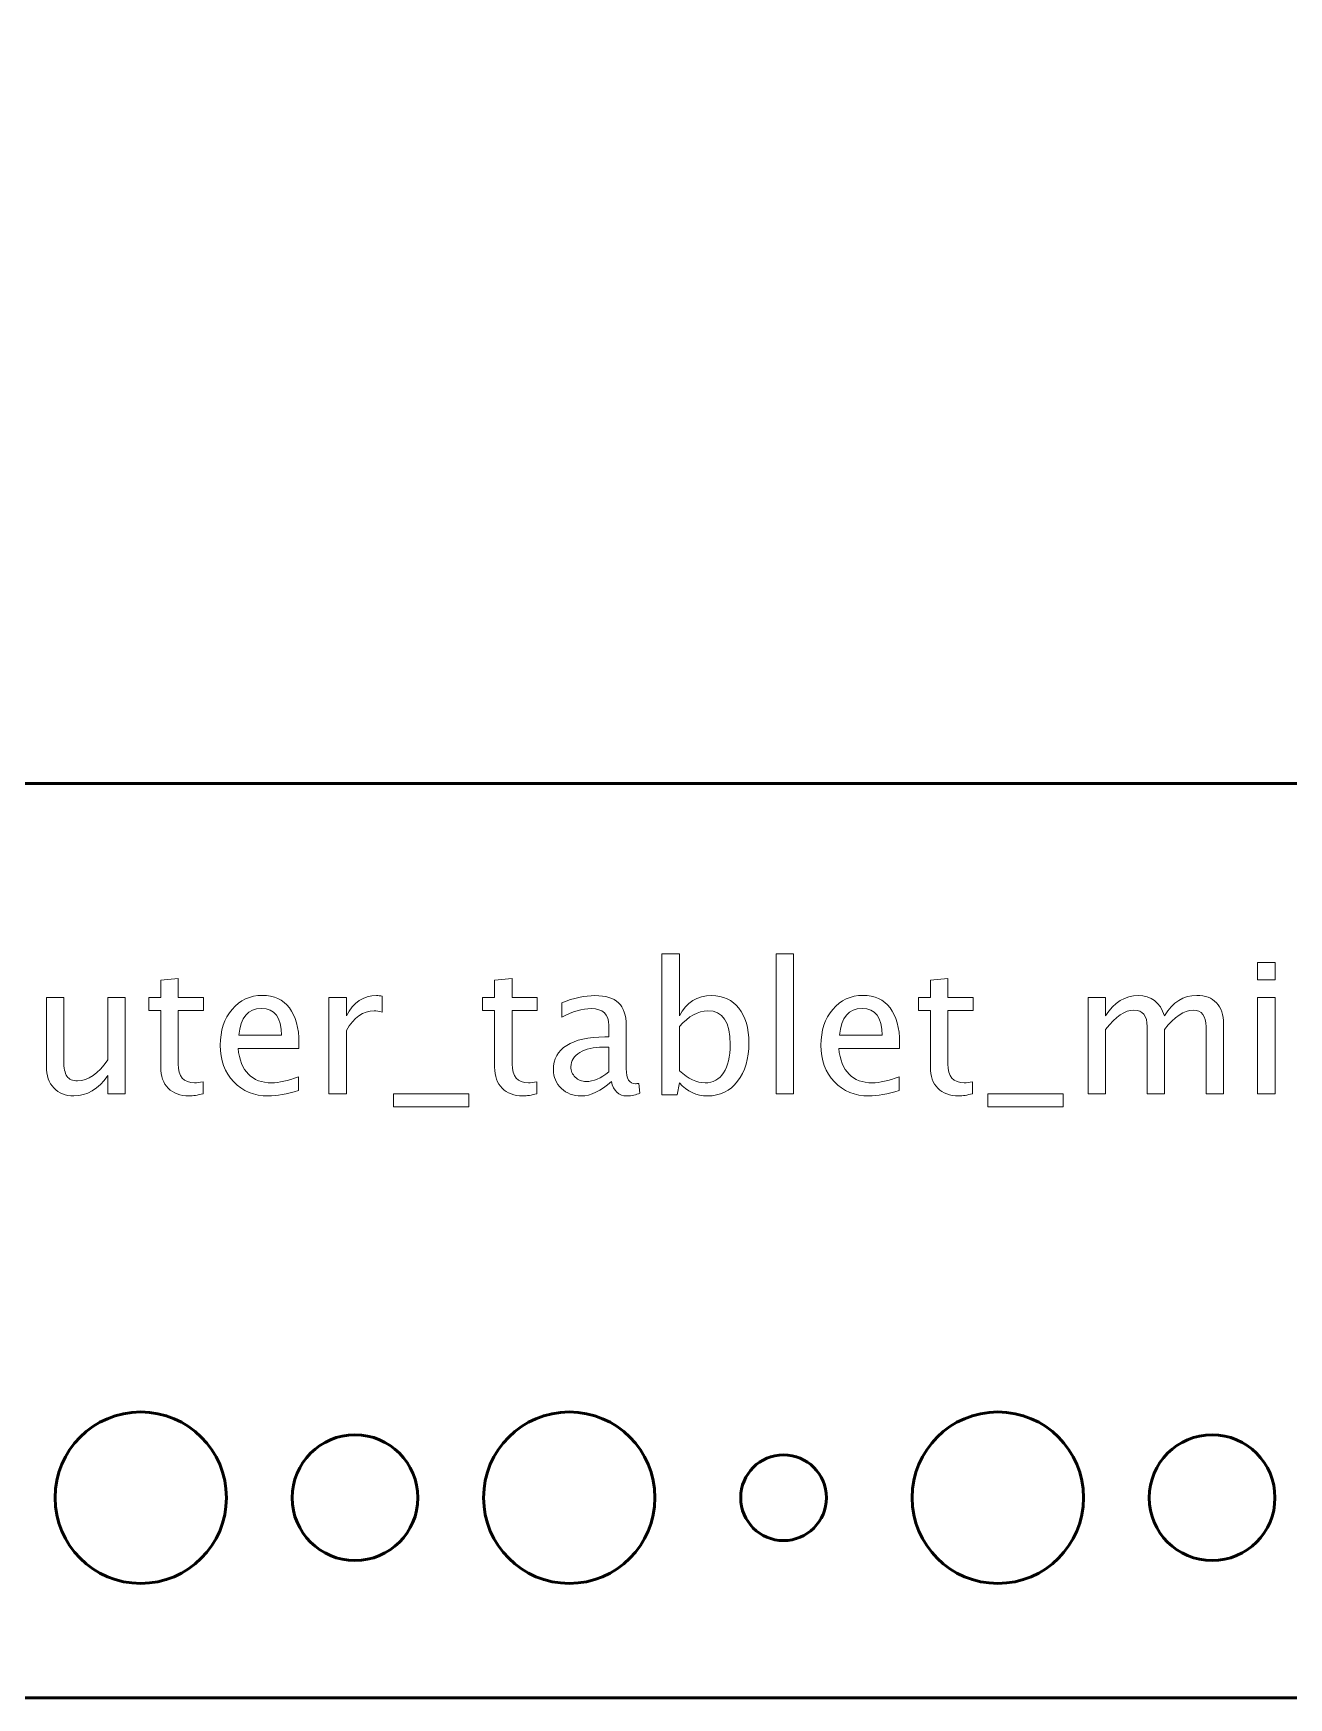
# Model space of a CAD drawing. Header units: centimetres. Extents: x -16.4 to 16.4, y -25.4 to 23.9.
# Drawn here: x -2.63 to 1.77, y -25.45 to -19.62 of the extents above; entities that cross this region are included whole.
import ezdxf

# ---------------------------------------------------------------- set-up
doc = ezdxf.new("R2010")
doc.units = ezdxf.units.CM
doc.header["$MEASUREMENT"] = 0
doc.layers.add('Layer 1', color=7, linetype='Continuous')

msp = doc.modelspace()

# ---------------------------------------------------------------- linework, layer by layer
at = {"layer": 'Layer 1', "lineweight": 53}
msp.add_lwpolyline([(-13, -22.25), (13, -22.25), (13, -4.75), (-13, -4.75), (-13, -22.25)], close=True, dxfattribs=at)
for centre, major_axis in [((-2.24999, -24.75001), (0, 0.30001)), ((-0.74999, -24.75001), (0, 0.30001)), ((0.75001, -24.75001), (0, 0.30001)), ((-1.5, -24.75), (0, 0.22)), ((1.5, -24.75), (0, 0.22)), ((0, -24.75), (0, 0.15))]:
    msp.add_ellipse(centre, major_axis=major_axis, ratio=1, dxfattribs=at)
msp.add_open_spline([(-16.45, -24.95), (-16.45, -24.95), (-16.45, -13), (-16.45, -13), (-16.45, -13), (-16.45, -13), (-15.05, -13), (-15.05, -13), (-15.05, -13), (-14.77386, -13), (-14.55, -12.77614), (-14.55, -12.5), (-14.55, -12.5), (-14.55, -12.5), (-14.55, -7.3), (-14.55, -7.3), (-14.55, -7.3), (-14.55, -7.02386), (-14.77386, -6.8), (-15.05, -6.8), (-15.05, -6.8), (-15.05, -6.8), (-16.45, -6.8), (-16.45, -6.8), (-16.45, -6.8), (-16.45, -6.8), (-16.45, -2.05), (-16.45, -2.05), (-16.45, -2.05), (-16.45, -1.77386), (-16.22614, -1.55), (-15.95, -1.55), (-15.95, -1.55), (-15.95, -1.55), (15.95, -1.55), (15.95, -1.55), (15.95, -1.55), (16.22614, -1.55), (16.45, -1.77386), (16.45, -2.05), (16.45, -2.05), (16.45, -2.05), (16.45, -3.8), (16.45, -3.8), (16.45, -3.8), (16.45, -3.8), (15.05, -3.8), (15.05, -3.8), (15.05, -3.8), (14.77386, -3.8), (14.55, -4.02386), (14.55, -4.3), (14.55, -4.3), (14.55, -4.3), (14.55, -10.7), (14.55, -10.7), (14.55, -10.7), (14.55, -10.97614), (14.77386, -11.2), (15.05, -11.2), (15.05, -11.2), (15.05, -11.2), (16.45, -11.2), (16.45, -11.2), (16.45, -11.2), (16.45, -11.2), (16.45, -24.95), (16.45, -24.95), (16.45, -24.95), (16.45, -25.22614), (16.22614, -25.45), (15.95, -25.45), (15.95, -25.45), (15.95, -25.45), (-15.95, -25.45), (-15.95, -25.45), (-15.95, -25.45), (-16.22614, -25.45), (-16.45, -25.22614), (-16.45, -24.95)], degree=3, knots=[0, 0, 0, 0, 0.047619, 0.047619, 0.047619, 0.047619, 0.0952381, 0.0952381, 0.0952381, 0.0952381, 0.1428571, 0.1428571, 0.1428571, 0.1428571, 0.1904762, 0.1904762, 0.1904762, 0.1904762, 0.2380952, 0.2380952, 0.2380952, 0.2380952, 0.2857143, 0.2857143, 0.2857143, 0.2857143, 0.3333333, 0.3333333, 0.3333333, 0.3333333, 0.3809524, 0.3809524, 0.3809524, 0.3809524, 0.4285714, 0.4285714, 0.4285714, 0.4285714, 0.4761905, 0.4761905, 0.4761905, 0.4761905, 0.5238095, 0.5238095, 0.5238095, 0.5238095, 0.5714286, 0.5714286, 0.5714286, 0.5714286, 0.6190476, 0.6190476, 0.6190476, 0.6190476, 0.6666667, 0.6666667, 0.6666667, 0.6666667, 0.7142857, 0.7142857, 0.7142857, 0.7142857, 0.7619048, 0.7619048, 0.7619048, 0.7619048, 0.8095238, 0.8095238, 0.8095238, 0.8095238, 0.8571429, 0.8571429, 0.8571429, 0.8571429, 0.9047619, 0.9047619, 0.9047619, 0.9047619, 1, 1, 1, 1], dxfattribs=at)
at = {"layer": 'Layer 1', "color": 5, "lineweight": 9}
for points, knots in [([(-0.42556, -23.34003), (-0.42556, -23.34003), (-0.42556, -22.84663), (-0.42556, -22.84663), (-0.42556, -22.84663), (-0.42556, -22.84663), (-0.3646, -22.84663), (-0.3646, -22.84663), (-0.3646, -22.84663), (-0.3646, -22.84663), (-0.3646, -23.06328), (-0.3646, -23.06328), (-0.3646, -23.06328), (-0.33962, -23.01618), (-0.30205, -22.99268), (-0.25199, -22.99268), (-0.25199, -22.99268), (-0.21146, -22.99268), (-0.1796, -23.0074), (-0.15632, -23.03692), (-0.15632, -23.03692), (-0.13304, -23.06645), (-0.12139, -23.10677), (-0.12139, -23.15789), (-0.12139, -23.15789), (-0.12139, -23.21356), (-0.13462, -23.25854), (-0.16098, -23.29262), (-0.16098, -23.29262), (-0.18733, -23.3268), (-0.22204, -23.34384), (-0.26501, -23.34384), (-0.26501, -23.34384), (-0.30491, -23.34384), (-0.33814, -23.3286), (-0.3646, -23.29801), (-0.3646, -23.29801), (-0.3646, -23.29801), (-0.37201, -23.34003), (-0.37201, -23.34003), (-0.37201, -23.34003), (-0.37201, -23.34003), (-0.42556, -23.34003), (-0.42556, -23.34003)], [0, 0, 0, 0, 0.0833333, 0.0833333, 0.0833333, 0.0833333, 0.1666667, 0.1666667, 0.1666667, 0.1666667, 0.25, 0.25, 0.25, 0.25, 0.3333333, 0.3333333, 0.3333333, 0.3333333, 0.4166667, 0.4166667, 0.4166667, 0.4166667, 0.5, 0.5, 0.5, 0.5, 0.5833333, 0.5833333, 0.5833333, 0.5833333, 0.6666667, 0.6666667, 0.6666667, 0.6666667, 0.75, 0.75, 0.75, 0.75, 0.8333333, 0.8333333, 0.8333333, 0.8333333, 1, 1, 1, 1]), ([(-0.02593, -23.33622), (-0.02593, -23.33622), (-0.02593, -22.84663), (-0.02593, -22.84663), (-0.02593, -22.84663), (-0.02593, -22.84663), (0.03503, -22.84663), (0.03503, -22.84663), (0.03503, -22.84663), (0.03503, -22.84663), (0.03503, -23.33622), (0.03503, -23.33622), (0.03503, -23.33622), (0.03503, -23.33622), (-0.02593, -23.33622), (-0.02593, -23.33622)], [0, 0, 0, 0, 0.2, 0.2, 0.2, 0.2, 0.4, 0.4, 0.4, 0.4, 0.6, 0.6, 0.6, 0.6, 1, 1, 1, 1]), ([(1.65926, -22.93807), (1.65926, -22.93807), (1.65926, -22.87711), (1.65926, -22.87711), (1.65926, -22.87711), (1.65926, -22.87711), (1.72022, -22.87711), (1.72022, -22.87711), (1.72022, -22.87711), (1.72022, -22.87711), (1.72022, -22.93807), (1.72022, -22.93807), (1.72022, -22.93807), (1.72022, -22.93807), (1.65926, -22.93807), (1.65926, -22.93807)], [0, 0, 0, 0, 0.2, 0.2, 0.2, 0.2, 0.4, 0.4, 0.4, 0.4, 0.6, 0.6, 0.6, 0.6, 1, 1, 1, 1]), ([(-2.03179, -23.33611), (-2.05063, -23.3413), (-2.06704, -23.34384), (-2.0809, -23.34384), (-2.0809, -23.34384), (-2.11202, -23.34384), (-2.13625, -23.33495), (-2.15361, -23.31717), (-2.15361, -23.31717), (-2.17107, -23.29939), (-2.17975, -23.27473), (-2.17975, -23.24309), (-2.17975, -23.24309), (-2.17975, -23.24309), (-2.17975, -23.04539), (-2.17975, -23.04539), (-2.17975, -23.04539), (-2.17975, -23.04539), (-2.22187, -23.04539), (-2.22187, -23.04539), (-2.22187, -23.04539), (-2.22187, -23.04539), (-2.22187, -22.99967), (-2.22187, -22.99967), (-2.22187, -22.99967), (-2.22187, -22.99967), (-2.17975, -22.99967), (-2.17975, -22.99967), (-2.17975, -22.99967), (-2.17975, -22.99967), (-2.17975, -22.93882), (-2.17975, -22.93882), (-2.17975, -22.93882), (-2.17975, -22.93882), (-2.11879, -22.93299), (-2.11879, -22.93299), (-2.11879, -22.93299), (-2.11879, -22.93299), (-2.11879, -22.99967), (-2.11879, -22.99967), (-2.11879, -22.99967), (-2.11879, -22.99967), (-2.03052, -22.99967), (-2.03052, -22.99967), (-2.03052, -22.99967), (-2.03052, -22.99967), (-2.03052, -23.04539), (-2.03052, -23.04539), (-2.03052, -23.04539), (-2.03052, -23.04539), (-2.11879, -23.04539), (-2.11879, -23.04539), (-2.11879, -23.04539), (-2.11879, -23.04539), (-2.11879, -23.23208), (-2.11879, -23.23208), (-2.11879, -23.23208), (-2.11879, -23.27611), (-2.09963, -23.29812), (-2.06143, -23.29812), (-2.06143, -23.29812), (-2.05328, -23.29812), (-2.04344, -23.29674), (-2.03179, -23.2941), (-2.03179, -23.2941), (-2.03179, -23.2941), (-2.03179, -23.33611), (-2.03179, -23.33611)], [0, 0, 0, 0, 0.0555556, 0.0555556, 0.0555556, 0.0555556, 0.1111111, 0.1111111, 0.1111111, 0.1111111, 0.1666667, 0.1666667, 0.1666667, 0.1666667, 0.2222222, 0.2222222, 0.2222222, 0.2222222, 0.2777778, 0.2777778, 0.2777778, 0.2777778, 0.3333333, 0.3333333, 0.3333333, 0.3333333, 0.3888889, 0.3888889, 0.3888889, 0.3888889, 0.4444444, 0.4444444, 0.4444444, 0.4444444, 0.5, 0.5, 0.5, 0.5, 0.5555556, 0.5555556, 0.5555556, 0.5555556, 0.6111111, 0.6111111, 0.6111111, 0.6111111, 0.6666667, 0.6666667, 0.6666667, 0.6666667, 0.7222222, 0.7222222, 0.7222222, 0.7222222, 0.7777778, 0.7777778, 0.7777778, 0.7777778, 0.8333333, 0.8333333, 0.8333333, 0.8333333, 0.8888889, 0.8888889, 0.8888889, 0.8888889, 1, 1, 1, 1]), ([(-0.86318, -23.33611), (-0.88202, -23.3413), (-0.89843, -23.34384), (-0.91229, -23.34384), (-0.91229, -23.34384), (-0.94341, -23.34384), (-0.96764, -23.33495), (-0.985, -23.31717), (-0.985, -23.31717), (-1.00246, -23.29939), (-1.01114, -23.27473), (-1.01114, -23.24309), (-1.01114, -23.24309), (-1.01114, -23.24309), (-1.01114, -23.04539), (-1.01114, -23.04539), (-1.01114, -23.04539), (-1.01114, -23.04539), (-1.05326, -23.04539), (-1.05326, -23.04539), (-1.05326, -23.04539), (-1.05326, -23.04539), (-1.05326, -22.99967), (-1.05326, -22.99967), (-1.05326, -22.99967), (-1.05326, -22.99967), (-1.01114, -22.99967), (-1.01114, -22.99967), (-1.01114, -22.99967), (-1.01114, -22.99967), (-1.01114, -22.93882), (-1.01114, -22.93882), (-1.01114, -22.93882), (-1.01114, -22.93882), (-0.95018, -22.93299), (-0.95018, -22.93299), (-0.95018, -22.93299), (-0.95018, -22.93299), (-0.95018, -22.99967), (-0.95018, -22.99967), (-0.95018, -22.99967), (-0.95018, -22.99967), (-0.86191, -22.99967), (-0.86191, -22.99967), (-0.86191, -22.99967), (-0.86191, -22.99967), (-0.86191, -23.04539), (-0.86191, -23.04539), (-0.86191, -23.04539), (-0.86191, -23.04539), (-0.95018, -23.04539), (-0.95018, -23.04539), (-0.95018, -23.04539), (-0.95018, -23.04539), (-0.95018, -23.23208), (-0.95018, -23.23208), (-0.95018, -23.23208), (-0.95018, -23.27611), (-0.93102, -23.29812), (-0.89282, -23.29812), (-0.89282, -23.29812), (-0.88467, -23.29812), (-0.87483, -23.29674), (-0.86318, -23.2941), (-0.86318, -23.2941), (-0.86318, -23.2941), (-0.86318, -23.33611), (-0.86318, -23.33611)], [0, 0, 0, 0, 0.0555556, 0.0555556, 0.0555556, 0.0555556, 0.1111111, 0.1111111, 0.1111111, 0.1111111, 0.1666667, 0.1666667, 0.1666667, 0.1666667, 0.2222222, 0.2222222, 0.2222222, 0.2222222, 0.2777778, 0.2777778, 0.2777778, 0.2777778, 0.3333333, 0.3333333, 0.3333333, 0.3333333, 0.3888889, 0.3888889, 0.3888889, 0.3888889, 0.4444444, 0.4444444, 0.4444444, 0.4444444, 0.5, 0.5, 0.5, 0.5, 0.5555556, 0.5555556, 0.5555556, 0.5555556, 0.6111111, 0.6111111, 0.6111111, 0.6111111, 0.6666667, 0.6666667, 0.6666667, 0.6666667, 0.7222222, 0.7222222, 0.7222222, 0.7222222, 0.7777778, 0.7777778, 0.7777778, 0.7777778, 0.8333333, 0.8333333, 0.8333333, 0.8333333, 0.8888889, 0.8888889, 0.8888889, 0.8888889, 1, 1, 1, 1]), ([(0.66189, -23.33611), (0.64305, -23.3413), (0.62664, -23.34384), (0.61278, -23.34384), (0.61278, -23.34384), (0.58166, -23.34384), (0.55743, -23.33495), (0.54007, -23.31717), (0.54007, -23.31717), (0.52261, -23.29939), (0.51393, -23.27473), (0.51393, -23.24309), (0.51393, -23.24309), (0.51393, -23.24309), (0.51393, -23.04539), (0.51393, -23.04539), (0.51393, -23.04539), (0.51393, -23.04539), (0.47181, -23.04539), (0.47181, -23.04539), (0.47181, -23.04539), (0.47181, -23.04539), (0.47181, -22.99967), (0.47181, -22.99967), (0.47181, -22.99967), (0.47181, -22.99967), (0.51393, -22.99967), (0.51393, -22.99967), (0.51393, -22.99967), (0.51393, -22.99967), (0.51393, -22.93882), (0.51393, -22.93882), (0.51393, -22.93882), (0.51393, -22.93882), (0.57489, -22.93299), (0.57489, -22.93299), (0.57489, -22.93299), (0.57489, -22.93299), (0.57489, -22.99967), (0.57489, -22.99967), (0.57489, -22.99967), (0.57489, -22.99967), (0.66316, -22.99967), (0.66316, -22.99967), (0.66316, -22.99967), (0.66316, -22.99967), (0.66316, -23.04539), (0.66316, -23.04539), (0.66316, -23.04539), (0.66316, -23.04539), (0.57489, -23.04539), (0.57489, -23.04539), (0.57489, -23.04539), (0.57489, -23.04539), (0.57489, -23.23208), (0.57489, -23.23208), (0.57489, -23.23208), (0.57489, -23.27611), (0.59405, -23.29812), (0.63225, -23.29812), (0.63225, -23.29812), (0.6404, -23.29812), (0.65024, -23.29674), (0.66189, -23.2941), (0.66189, -23.2941), (0.66189, -23.2941), (0.66189, -23.33611), (0.66189, -23.33611)], [0, 0, 0, 0, 0.0555556, 0.0555556, 0.0555556, 0.0555556, 0.1111111, 0.1111111, 0.1111111, 0.1111111, 0.1666667, 0.1666667, 0.1666667, 0.1666667, 0.2222222, 0.2222222, 0.2222222, 0.2222222, 0.2777778, 0.2777778, 0.2777778, 0.2777778, 0.3333333, 0.3333333, 0.3333333, 0.3333333, 0.3888889, 0.3888889, 0.3888889, 0.3888889, 0.4444444, 0.4444444, 0.4444444, 0.4444444, 0.5, 0.5, 0.5, 0.5, 0.5555556, 0.5555556, 0.5555556, 0.5555556, 0.6111111, 0.6111111, 0.6111111, 0.6111111, 0.6666667, 0.6666667, 0.6666667, 0.6666667, 0.7222222, 0.7222222, 0.7222222, 0.7222222, 0.7777778, 0.7777778, 0.7777778, 0.7777778, 0.8333333, 0.8333333, 0.8333333, 0.8333333, 0.8888889, 0.8888889, 0.8888889, 0.8888889, 1, 1, 1, 1]), ([(-2.36559, -23.33622), (-2.36559, -23.33622), (-2.36559, -23.27293), (-2.36559, -23.27293), (-2.36559, -23.27293), (-2.39808, -23.32024), (-2.43756, -23.34384), (-2.48391, -23.34384), (-2.48391, -23.34384), (-2.51333, -23.34384), (-2.53672, -23.33463), (-2.55408, -23.31611), (-2.55408, -23.31611), (-2.57154, -23.29759), (-2.58022, -23.27272), (-2.58022, -23.24129), (-2.58022, -23.24129), (-2.58022, -23.24129), (-2.58022, -22.99967), (-2.58022, -22.99967), (-2.58022, -22.99967), (-2.58022, -22.99967), (-2.51926, -22.99967), (-2.51926, -22.99967), (-2.51926, -22.99967), (-2.51926, -22.99967), (-2.51926, -23.22139), (-2.51926, -23.22139), (-2.51926, -23.22139), (-2.51926, -23.24668), (-2.51556, -23.26457), (-2.50825, -23.27515), (-2.50825, -23.27515), (-2.50084, -23.28584), (-2.48857, -23.29113), (-2.47132, -23.29113), (-2.47132, -23.29113), (-2.43406, -23.29113), (-2.39872, -23.26669), (-2.36559, -23.21769), (-2.36559, -23.21769), (-2.36559, -23.21769), (-2.36559, -22.99967), (-2.36559, -22.99967), (-2.36559, -22.99967), (-2.36559, -22.99967), (-2.30463, -22.99967), (-2.30463, -22.99967), (-2.30463, -22.99967), (-2.30463, -22.99967), (-2.30463, -23.33622), (-2.30463, -23.33622), (-2.30463, -23.33622), (-2.30463, -23.33622), (-2.36559, -23.33622), (-2.36559, -23.33622)], [0, 0, 0, 0, 0.0666667, 0.0666667, 0.0666667, 0.0666667, 0.1333333, 0.1333333, 0.1333333, 0.1333333, 0.2, 0.2, 0.2, 0.2, 0.2666667, 0.2666667, 0.2666667, 0.2666667, 0.3333333, 0.3333333, 0.3333333, 0.3333333, 0.4, 0.4, 0.4, 0.4, 0.4666667, 0.4666667, 0.4666667, 0.4666667, 0.5333333, 0.5333333, 0.5333333, 0.5333333, 0.6, 0.6, 0.6, 0.6, 0.6666667, 0.6666667, 0.6666667, 0.6666667, 0.7333333, 0.7333333, 0.7333333, 0.7333333, 0.8, 0.8, 0.8, 0.8, 0.8666667, 0.8666667, 0.8666667, 0.8666667, 1, 1, 1, 1]), ([(-1.69778, -23.32542), (-1.73874, -23.3377), (-1.77377, -23.34384), (-1.80298, -23.34384), (-1.80298, -23.34384), (-1.85283, -23.34384), (-1.89336, -23.32733), (-1.92459, -23.29442), (-1.92459, -23.29442), (-1.95581, -23.2615), (-1.97147, -23.21885), (-1.97147, -23.16636), (-1.97147, -23.16636), (-1.97147, -23.11545), (-1.95771, -23.07365), (-1.93009, -23.04094), (-1.93009, -23.04094), (-1.90247, -23.00835), (-1.86712, -22.99205), (-1.82404, -22.99205), (-1.82404, -22.99205), (-1.7833, -22.99205), (-1.75176, -23.00655), (-1.72953, -23.03555), (-1.72953, -23.03555), (-1.70731, -23.06455), (-1.6962, -23.10561), (-1.6962, -23.15884), (-1.6962, -23.15884), (-1.6962, -23.15884), (-1.69651, -23.17747), (-1.69651, -23.17747), (-1.69651, -23.17747), (-1.69651, -23.17747), (-1.90924, -23.17747), (-1.90924, -23.17747), (-1.90924, -23.17747), (-1.90035, -23.2579), (-1.86109, -23.29812), (-1.79155, -23.29812), (-1.79155, -23.29812), (-1.76605, -23.29812), (-1.73483, -23.29092), (-1.69778, -23.27653), (-1.69778, -23.27653), (-1.69778, -23.27653), (-1.69778, -23.32542), (-1.69778, -23.32542)], [0, 0, 0, 0, 0.0769231, 0.0769231, 0.0769231, 0.0769231, 0.1538462, 0.1538462, 0.1538462, 0.1538462, 0.2307692, 0.2307692, 0.2307692, 0.2307692, 0.3076923, 0.3076923, 0.3076923, 0.3076923, 0.3846154, 0.3846154, 0.3846154, 0.3846154, 0.4615385, 0.4615385, 0.4615385, 0.4615385, 0.5384615, 0.5384615, 0.5384615, 0.5384615, 0.6153846, 0.6153846, 0.6153846, 0.6153846, 0.6923077, 0.6923077, 0.6923077, 0.6923077, 0.7692308, 0.7692308, 0.7692308, 0.7692308, 0.8461538, 0.8461538, 0.8461538, 0.8461538, 1, 1, 1, 1]), ([(-1.591, -23.33622), (-1.591, -23.33622), (-1.591, -22.99967), (-1.591, -22.99967), (-1.591, -22.99967), (-1.591, -22.99967), (-1.53004, -22.99967), (-1.53004, -22.99967), (-1.53004, -22.99967), (-1.53004, -22.99967), (-1.53004, -23.06328), (-1.53004, -23.06328), (-1.53004, -23.06328), (-1.5058, -23.01618), (-1.47067, -22.99268), (-1.42452, -22.99268), (-1.42452, -22.99268), (-1.41828, -22.99268), (-1.41172, -22.99321), (-1.40494, -22.99427), (-1.40494, -22.99427), (-1.40494, -22.99427), (-1.40494, -23.05132), (-1.40494, -23.05132), (-1.40494, -23.05132), (-1.41553, -23.04782), (-1.42484, -23.04602), (-1.43288, -23.04602), (-1.43288, -23.04602), (-1.47162, -23.04602), (-1.504, -23.06888), (-1.53004, -23.11471), (-1.53004, -23.11471), (-1.53004, -23.11471), (-1.53004, -23.33622), (-1.53004, -23.33622), (-1.53004, -23.33622), (-1.53004, -23.33622), (-1.591, -23.33622), (-1.591, -23.33622)], [0, 0, 0, 0, 0.0909091, 0.0909091, 0.0909091, 0.0909091, 0.1818182, 0.1818182, 0.1818182, 0.1818182, 0.2727273, 0.2727273, 0.2727273, 0.2727273, 0.3636364, 0.3636364, 0.3636364, 0.3636364, 0.4545455, 0.4545455, 0.4545455, 0.4545455, 0.5454545, 0.5454545, 0.5454545, 0.5454545, 0.6363636, 0.6363636, 0.6363636, 0.6363636, 0.7272727, 0.7272727, 0.7272727, 0.7272727, 0.8181818, 0.8181818, 0.8181818, 0.8181818, 1, 1, 1, 1]), ([(-0.60273, -23.29336), (-0.63935, -23.32701), (-0.67459, -23.34384), (-0.70846, -23.34384), (-0.70846, -23.34384), (-0.73629, -23.34384), (-0.75947, -23.33516), (-0.77778, -23.3177), (-0.77778, -23.3177), (-0.79619, -23.30024), (-0.8054, -23.27822), (-0.8054, -23.25166), (-0.8054, -23.25166), (-0.8054, -23.21493), (-0.78995, -23.18668), (-0.75904, -23.16699), (-0.75904, -23.16699), (-0.72814, -23.14731), (-0.6838, -23.13746), (-0.62601, -23.13746), (-0.62601, -23.13746), (-0.62601, -23.13746), (-0.61172, -23.13746), (-0.61172, -23.13746), (-0.61172, -23.13746), (-0.61172, -23.13746), (-0.61172, -23.09693), (-0.61172, -23.09693), (-0.61172, -23.09693), (-0.61172, -23.05788), (-0.63204, -23.0384), (-0.67279, -23.0384), (-0.67279, -23.0384), (-0.70433, -23.0384), (-0.73883, -23.04835), (-0.77619, -23.06825), (-0.77619, -23.06825), (-0.77619, -23.06825), (-0.77619, -23.01808), (-0.77619, -23.01808), (-0.77619, -23.01808), (-0.73513, -23.00115), (-0.69639, -22.99268), (-0.66009, -22.99268), (-0.66009, -22.99268), (-0.62273, -22.99268), (-0.59511, -23.00115), (-0.57743, -23.01819), (-0.57743, -23.01819), (-0.55965, -23.03523), (-0.55076, -23.06148), (-0.55076, -23.09693), (-0.55076, -23.09693), (-0.55076, -23.09693), (-0.55076, -23.24901), (-0.55076, -23.24901), (-0.55076, -23.24901), (-0.55076, -23.28383), (-0.54008, -23.30129), (-0.51859, -23.30129), (-0.51859, -23.30129), (-0.51595, -23.30129), (-0.51203, -23.30087), (-0.50684, -23.30002), (-0.50684, -23.30002), (-0.50684, -23.30002), (-0.5025, -23.33389), (-0.5025, -23.33389), (-0.5025, -23.33389), (-0.51637, -23.34056), (-0.53161, -23.34384), (-0.54833, -23.34384), (-0.54833, -23.34384), (-0.5768, -23.34384), (-0.5949, -23.32701), (-0.60273, -23.29336)], [0, 0, 0, 0, 0.05, 0.05, 0.05, 0.05, 0.1, 0.1, 0.1, 0.1, 0.15, 0.15, 0.15, 0.15, 0.2, 0.2, 0.2, 0.2, 0.25, 0.25, 0.25, 0.25, 0.3, 0.3, 0.3, 0.3, 0.35, 0.35, 0.35, 0.35, 0.4, 0.4, 0.4, 0.4, 0.45, 0.45, 0.45, 0.45, 0.5, 0.5, 0.5, 0.5, 0.55, 0.55, 0.55, 0.55, 0.6, 0.6, 0.6, 0.6, 0.65, 0.65, 0.65, 0.65, 0.7, 0.7, 0.7, 0.7, 0.75, 0.75, 0.75, 0.75, 0.8, 0.8, 0.8, 0.8, 0.85, 0.85, 0.85, 0.85, 0.9, 0.9, 0.9, 0.9, 1, 1, 1, 1]), ([(0.40461, -23.32542), (0.36365, -23.3377), (0.32862, -23.34384), (0.29941, -23.34384), (0.29941, -23.34384), (0.24956, -23.34384), (0.20903, -23.32733), (0.1778, -23.29442), (0.1778, -23.29442), (0.14658, -23.2615), (0.13092, -23.21885), (0.13092, -23.16636), (0.13092, -23.16636), (0.13092, -23.11545), (0.14468, -23.07365), (0.1723, -23.04094), (0.1723, -23.04094), (0.19992, -23.00835), (0.23527, -22.99205), (0.27835, -22.99205), (0.27835, -22.99205), (0.31909, -22.99205), (0.35063, -23.00655), (0.37286, -23.03555), (0.37286, -23.03555), (0.39508, -23.06455), (0.40619, -23.10561), (0.40619, -23.15884), (0.40619, -23.15884), (0.40619, -23.15884), (0.40588, -23.17747), (0.40588, -23.17747), (0.40588, -23.17747), (0.40588, -23.17747), (0.19315, -23.17747), (0.19315, -23.17747), (0.19315, -23.17747), (0.20204, -23.2579), (0.2413, -23.29812), (0.31084, -23.29812), (0.31084, -23.29812), (0.33634, -23.29812), (0.36756, -23.29092), (0.40461, -23.27653), (0.40461, -23.27653), (0.40461, -23.27653), (0.40461, -23.32542), (0.40461, -23.32542)], [0, 0, 0, 0, 0.0769231, 0.0769231, 0.0769231, 0.0769231, 0.1538462, 0.1538462, 0.1538462, 0.1538462, 0.2307692, 0.2307692, 0.2307692, 0.2307692, 0.3076923, 0.3076923, 0.3076923, 0.3076923, 0.3846154, 0.3846154, 0.3846154, 0.3846154, 0.4615385, 0.4615385, 0.4615385, 0.4615385, 0.5384615, 0.5384615, 0.5384615, 0.5384615, 0.6153846, 0.6153846, 0.6153846, 0.6153846, 0.6923077, 0.6923077, 0.6923077, 0.6923077, 0.7692308, 0.7692308, 0.7692308, 0.7692308, 0.8461538, 0.8461538, 0.8461538, 0.8461538, 1, 1, 1, 1]), ([(1.06638, -23.33622), (1.06638, -23.33622), (1.06638, -22.99967), (1.06638, -22.99967), (1.06638, -22.99967), (1.06638, -22.99967), (1.12734, -22.99967), (1.12734, -22.99967), (1.12734, -22.99967), (1.12734, -22.99967), (1.12734, -23.06328), (1.12734, -23.06328), (1.12734, -23.06328), (1.15708, -23.01618), (1.19518, -22.99268), (1.24185, -22.99268), (1.24185, -22.99268), (1.28683, -22.99268), (1.31742, -23.01618), (1.33372, -23.06328), (1.33372, -23.06328), (1.36261, -23.01576), (1.40028, -22.99205), (1.44653, -22.99205), (1.44653, -22.99205), (1.47606, -22.99205), (1.49903, -23.00073), (1.51543, -23.01819), (1.51543, -23.01819), (1.53184, -23.03565), (1.54009, -23.0601), (1.54009, -23.09153), (1.54009, -23.09153), (1.54009, -23.09153), (1.54009, -23.33622), (1.54009, -23.33622), (1.54009, -23.33622), (1.54009, -23.33622), (1.47913, -23.33622), (1.47913, -23.33622), (1.47913, -23.33622), (1.47913, -23.33622), (1.47913, -23.10159), (1.47913, -23.10159), (1.47913, -23.10159), (1.47913, -23.06328), (1.46389, -23.04412), (1.43341, -23.04412), (1.43341, -23.04412), (1.40177, -23.04412), (1.36853, -23.06645), (1.33372, -23.11122), (1.33372, -23.11122), (1.33372, -23.11122), (1.33372, -23.33622), (1.33372, -23.33622), (1.33372, -23.33622), (1.33372, -23.33622), (1.27276, -23.33622), (1.27276, -23.33622), (1.27276, -23.33622), (1.27276, -23.33622), (1.27276, -23.10138), (1.27276, -23.10138), (1.27276, -23.10138), (1.27276, -23.06275), (1.2573, -23.04348), (1.22629, -23.04348), (1.22629, -23.04348), (1.1955, -23.04348), (1.16248, -23.06592), (1.12734, -23.1109), (1.12734, -23.1109), (1.12734, -23.1109), (1.12734, -23.33622), (1.12734, -23.33622), (1.12734, -23.33622), (1.12734, -23.33622), (1.06638, -23.33622), (1.06638, -23.33622)], [0, 0, 0, 0, 0.047619, 0.047619, 0.047619, 0.047619, 0.0952381, 0.0952381, 0.0952381, 0.0952381, 0.1428571, 0.1428571, 0.1428571, 0.1428571, 0.1904762, 0.1904762, 0.1904762, 0.1904762, 0.2380952, 0.2380952, 0.2380952, 0.2380952, 0.2857143, 0.2857143, 0.2857143, 0.2857143, 0.3333333, 0.3333333, 0.3333333, 0.3333333, 0.3809524, 0.3809524, 0.3809524, 0.3809524, 0.4285714, 0.4285714, 0.4285714, 0.4285714, 0.4761905, 0.4761905, 0.4761905, 0.4761905, 0.5238095, 0.5238095, 0.5238095, 0.5238095, 0.5714286, 0.5714286, 0.5714286, 0.5714286, 0.6190476, 0.6190476, 0.6190476, 0.6190476, 0.6666667, 0.6666667, 0.6666667, 0.6666667, 0.7142857, 0.7142857, 0.7142857, 0.7142857, 0.7619048, 0.7619048, 0.7619048, 0.7619048, 0.8095238, 0.8095238, 0.8095238, 0.8095238, 0.8571429, 0.8571429, 0.8571429, 0.8571429, 0.9047619, 0.9047619, 0.9047619, 0.9047619, 1, 1, 1, 1]), ([(1.65926, -23.33622), (1.65926, -23.33622), (1.65926, -22.99967), (1.65926, -22.99967), (1.65926, -22.99967), (1.65926, -22.99967), (1.72022, -22.99967), (1.72022, -22.99967), (1.72022, -22.99967), (1.72022, -22.99967), (1.72022, -23.33622), (1.72022, -23.33622), (1.72022, -23.33622), (1.72022, -23.33622), (1.65926, -23.33622), (1.65926, -23.33622)], [0, 0, 0, 0, 0.2, 0.2, 0.2, 0.2, 0.4, 0.4, 0.4, 0.4, 0.6, 0.6, 0.6, 0.6, 1, 1, 1, 1]), ([(-1.90606, -23.13175), (-1.90606, -23.13175), (-1.75747, -23.13175), (-1.75747, -23.13175), (-1.75747, -23.13175), (-1.75747, -23.0691), (-1.78086, -23.03777), (-1.82754, -23.03777), (-1.82754, -23.03777), (-1.87453, -23.03777), (-1.90067, -23.0691), (-1.90606, -23.13175)], [0, 0, 0, 0, 0.25, 0.25, 0.25, 0.25, 0.5, 0.5, 0.5, 0.5, 1, 1, 1, 1]), ([(-0.3646, -23.256), (-0.33317, -23.28404), (-0.30322, -23.29812), (-0.27475, -23.29812), (-0.27475, -23.29812), (-0.2467, -23.29812), (-0.22501, -23.28637), (-0.20977, -23.26298), (-0.20977, -23.26298), (-0.19442, -23.23959), (-0.1868, -23.20668), (-0.1868, -23.16413), (-0.1868, -23.16413), (-0.1868, -23.08539), (-0.21283, -23.04602), (-0.2649, -23.04602), (-0.2649, -23.04602), (-0.29898, -23.04602), (-0.33221, -23.06444), (-0.3646, -23.10138), (-0.3646, -23.10138), (-0.3646, -23.10138), (-0.3646, -23.256), (-0.3646, -23.256)], [0, 0, 0, 0, 0.1428571, 0.1428571, 0.1428571, 0.1428571, 0.2857143, 0.2857143, 0.2857143, 0.2857143, 0.4285714, 0.4285714, 0.4285714, 0.4285714, 0.5714286, 0.5714286, 0.5714286, 0.5714286, 0.7142857, 0.7142857, 0.7142857, 0.7142857, 1, 1, 1, 1]), ([(0.19633, -23.13175), (0.19633, -23.13175), (0.34492, -23.13175), (0.34492, -23.13175), (0.34492, -23.13175), (0.34492, -23.0691), (0.32153, -23.03777), (0.27485, -23.03777), (0.27485, -23.03777), (0.22786, -23.03777), (0.20172, -23.0691), (0.19633, -23.13175)], [0, 0, 0, 0, 0.25, 0.25, 0.25, 0.25, 0.5, 0.5, 0.5, 0.5, 1, 1, 1, 1]), ([(-0.61172, -23.26013), (-0.61172, -23.26013), (-0.61172, -23.17366), (-0.61172, -23.17366), (-0.61172, -23.17366), (-0.61172, -23.17366), (-0.6313, -23.17302), (-0.6313, -23.17302), (-0.6313, -23.17302), (-0.66517, -23.17302), (-0.69248, -23.17927), (-0.71332, -23.19176), (-0.71332, -23.19176), (-0.73407, -23.20435), (-0.74444, -23.22097), (-0.74444, -23.24171), (-0.74444, -23.24171), (-0.74444, -23.25621), (-0.73925, -23.26849), (-0.72899, -23.27854), (-0.72899, -23.27854), (-0.71862, -23.28859), (-0.70602, -23.29367), (-0.6911, -23.29367), (-0.6911, -23.29367), (-0.6657, -23.29367), (-0.63924, -23.28246), (-0.61172, -23.26013)], [0, 0, 0, 0, 0.125, 0.125, 0.125, 0.125, 0.25, 0.25, 0.25, 0.25, 0.375, 0.375, 0.375, 0.375, 0.5, 0.5, 0.5, 0.5, 0.625, 0.625, 0.625, 0.625, 0.75, 0.75, 0.75, 0.75, 1, 1, 1, 1]), ([(-1.36547, -23.38194), (-1.36547, -23.38194), (-1.36547, -23.33622), (-1.36547, -23.33622), (-1.36547, -23.33622), (-1.36547, -23.33622), (-1.10131, -23.33622), (-1.10131, -23.33622), (-1.10131, -23.33622), (-1.10131, -23.33622), (-1.10131, -23.38194), (-1.10131, -23.38194), (-1.10131, -23.38194), (-1.10131, -23.38194), (-1.36547, -23.38194), (-1.36547, -23.38194)], [0, 0, 0, 0, 0.2, 0.2, 0.2, 0.2, 0.4, 0.4, 0.4, 0.4, 0.6, 0.6, 0.6, 0.6, 1, 1, 1, 1]), ([(0.71459, -23.38194), (0.71459, -23.38194), (0.71459, -23.33622), (0.71459, -23.33622), (0.71459, -23.33622), (0.71459, -23.33622), (0.97875, -23.33622), (0.97875, -23.33622), (0.97875, -23.33622), (0.97875, -23.33622), (0.97875, -23.38194), (0.97875, -23.38194), (0.97875, -23.38194), (0.97875, -23.38194), (0.71459, -23.38194), (0.71459, -23.38194)], [0, 0, 0, 0, 0.2, 0.2, 0.2, 0.2, 0.4, 0.4, 0.4, 0.4, 0.6, 0.6, 0.6, 0.6, 1, 1, 1, 1])]:
    msp.add_open_spline(points, degree=3, knots=knots, dxfattribs=at)

doc.saveas('drawing.dxf')
